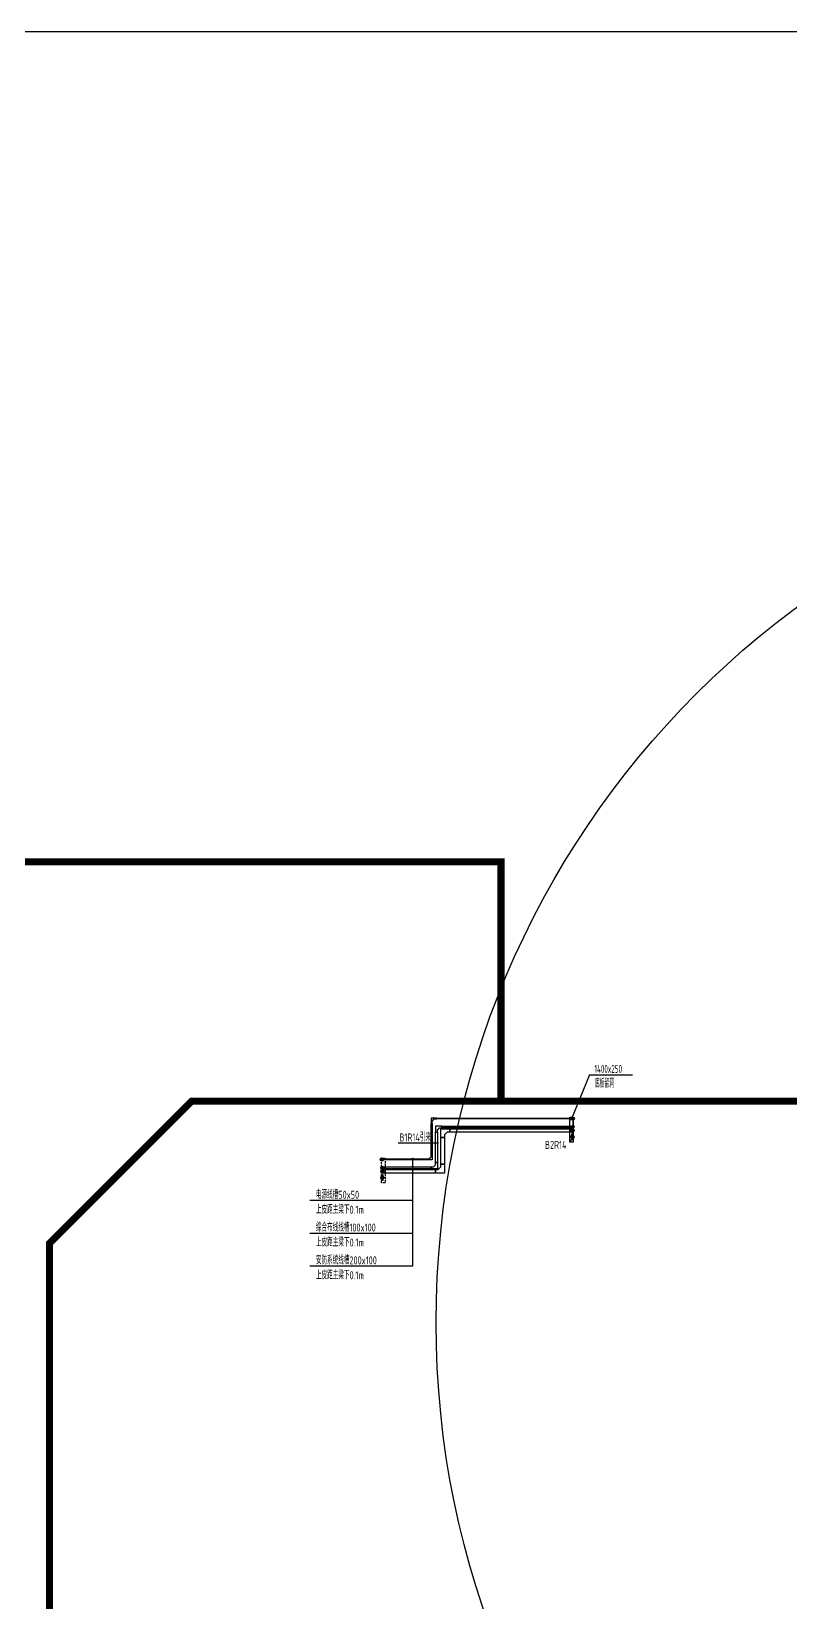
# Model space of a CAD drawing. Extents: x 444086 to 1693832, y -6784 to 371769.
# Drawn here: x 1506114 to 1548860, y 283399 to 371769 of the extents above; entities that cross this region are included whole.
import ezdxf

# ---------------------------------------------------------------- set-up
doc = ezdxf.new("R2010")
doc.units = 0
doc.header["$LTSCALE"] = 1000
doc.header["$MEASUREMENT"] = 0
for name, pattern in [('CONTINOUS', [0]), ('DASH', [0.35, 0.25, -0.1]), ('SZGX_a-zzgr$0$DASHDOT2', [6, 3, -1.5, 0, -1.5])]:
    doc.linetypes.add(name, pattern=pattern)
doc.layers.add('Arc_建筑红线', color=8, linetype='CONTINUOUS', lineweight=40)
for name, color, linetype in [('CABLETRAY_WEAK', 6, 'CONTINUOUS'), ('T-I-CHANNELS', 2, 'CONTINUOUS'), ('T-P-G RDJ', 1, 'CONTINOUS'), ('T-R-INTEGRATE', 1, 'CONTINUOUS'), ('T-SYSTEM', 4, 'CONTINUOUS'), ('T-TEXT', 7, 'CONTINUOUS'), ('T-TEXT-RD', 3, 'CONTINUOUS'), ('T-电源线槽', 1, 'CONTINUOUS'), ('T-铁塔', 3, 'CONTINUOUS'), ('WALL', 9, 'CONTINUOUS')]:
    doc.layers.add(name, color=color, linetype=linetype)
doc.styles.add('GBSTYLE', font='gbxwxt.shx', dxfattribs={"width": 0.6, "bigfont": 'gbhzfs.shx'})

# ---------------------------------------------------------------- blocks, each defined once
blk = doc.blocks.new('A$C27A92A3A')
at = {"layer": 'T-TEXT', "linetype": 'ByBlock'}
h = blk.add_hatch(color=7, dxfattribs=at)
edge = h.paths.add_edge_path()
edge.add_arc((-63742.5, 165650.7), 37.5, 0, 360)
h = blk.add_hatch(color=7, dxfattribs=at)
edge = h.paths.add_edge_path()
edge.add_arc((-63742.5, 165205.1), 37.5, 0, 360)
h = blk.add_hatch(color=7, dxfattribs=at)
edge = h.paths.add_edge_path()
edge.add_arc((-63742.5, 165045.5), 37.5, 0, 360)
at = {"layer": 'CABLETRAY_WEAK'}
for p, q in [((-62150, 166850.3, 0), (-62150, 167350.3, 0)), ((-62150, 167350.3, 0), (-61650, 167350.3, 0)), ((-61800, 167150.3, 0), (-61950, 167000.3, 0)), ((-61650, 167150.3, 0), (-61800, 167150.3, 0)), ((-61650, 167150.3, 0), (-61650, 167350.3, 0)), ((-61650, 167350.3, 0), (-54800, 167350.3, 0)), ((-61650, 167350.3, 0), (-61650, 167150.3, 0)), ((-54800, 167150.3, 0), (-61650, 167150.3, 0)), ((-54700, 167350.3, 0), (-54800, 167150.3, 0)), ((-54700, 167150.3, 0), (-54800, 167350.3, 0)), ((-54800, 167350.3, 0), (-54800, 167150.3, 0)), ((-62150, 166850.3, 0), (-61950, 166850.3, 0)), ((-62150, 165350.4, 0), (-62150, 166850.3, 0)), ((-61950, 166850.3, 0), (-62150, 166850.3, 0)), ((-61950, 167000.3, 0), (-61950, 166850.3, 0)), ((-61950, 166850.3, 0), (-61950, 165350.4, 0)), ((-62150, 165200.4, 0), (-62150, 165350.4, 0)), ((-62150, 165350.4, 0), (-61950, 165350.4, 0)), ((-61950, 165350.4, 0), (-62150, 165350.4, 0)), ((-61950, 165350.4, 0), (-61950, 164850.4, 0)), ((-65400, 165050.4, 0), (-65500, 164850.4, 0)), ((-65400, 164850.4, 0), (-65500, 165050.4, 0)), ((-65400, 164850.4, 0), (-65400, 165050.4, 0)), ((-65400, 165050.4, 0), (-62450, 165050.4, 0)), ((-62450, 164850.4, 0), (-65400, 164850.4, 0)), ((-62450, 165050.4, 0), (-62450, 164850.4, 0)), ((-62450, 164850.4, 0), (-62450, 165050.4, 0)), ((-62450, 165050.4, 0), (-62300, 165050.4, 0)), ((-61950, 164850.4, 0), (-62450, 164850.4, 0)), ((-62300, 165050.4, 0), (-62150, 165200.4, 0))]:
    blk.add_line(p, q, dxfattribs=at)
at = {"layer": 'CABLETRAY_WEAK', "elevation": 0}
for points in [[(-54800, 167150.3), (-54800, 167350.3), (-54700, 167350.3), (-54700, 167150.3)], [(-65500, 164850.4), (-65500, 165050.4), (-65400, 165050.4), (-65400, 164850.4)]]:
    blk.add_lwpolyline(points, close=True, dxfattribs=at)
at = {"layer": 'T-I-CHANNELS'}
for p, q in [((-62100, 167500.3, 0), (-62450, 167500.3, 0)), ((-62450, 167500.3, 0), (-62450, 167150.3, 0)), ((-62450, 167150.3, 0), (-62350, 167150.3, 0)), ((-62450, 165450.4, 0), (-62450, 167150.3, 0)), ((-62450, 167150.3, 0), (-62350, 167150.3, 0)), ((-62350, 167275.3, 0), (-62225, 167400.3, 0)), ((-62350, 167150.3, 0), (-62350, 167275.3, 0)), ((-62350, 167150.3, 0), (-62350, 165450.4, 0)), ((-62225, 167400.3, 0), (-62100, 167400.3, 0)), ((-62100, 167400.3, 0), (-62100, 167500.3, 0)), ((-62100, 167500.3, 0), (-54800, 167500.3, 0)), ((-62100, 167400.3, 0), (-62100, 167500.3, 0)), ((-54800, 167400.3, 0), (-62100, 167400.3, 0)), ((-54700, 167500.3, 0), (-54800, 167400.3, 0)), ((-54700, 167400.3, 0), (-54800, 167500.3, 0)), ((-54800, 167500.3, 0), (-54800, 167400.3, 0)), ((-62575, 165200.4, 0), (-62450, 165325.4, 0)), ((-62350, 165450.4, 0), (-62450, 165450.4, 0)), ((-62450, 165325.4, 0), (-62450, 165450.4, 0)), ((-62450, 165450.4, 0), (-62350, 165450.4, 0)), ((-62350, 165450.4, 0), (-62350, 165100.4, 0)), ((-65400, 165200.4, 0), (-65500, 165100.4, 0)), ((-65400, 165100.4, 0), (-65500, 165200.4, 0)), ((-65400, 165100.4, 0), (-65400, 165200.4, 0)), ((-65400, 165200.4, 0), (-62700, 165200.4, 0)), ((-62700, 165100.4, 0), (-65400, 165100.4, 0)), ((-62700, 165200.4, 0), (-62700, 165100.4, 0)), ((-62700, 165100.4, 0), (-62700, 165200.4, 0)), ((-62700, 165200.4, 0), (-62575, 165200.4, 0)), ((-62350, 165100.4, 0), (-62700, 165100.4, 0))]:
    blk.add_line(p, q, dxfattribs=at)
at = {"layer": 'T-I-CHANNELS', "elevation": 0}
for points in [[(-54800, 167400.3), (-54800, 167500.3), (-54700, 167500.3), (-54700, 167400.3)], [(-65500, 165100.4), (-65500, 165200.4), (-65400, 165200.4), (-65400, 165100.4)]]:
    blk.add_lwpolyline(points, close=True, dxfattribs=at)
at = {"layer": 'T-P-G RDJ'}
for p, q in [((-53787.1, 170380, 0), (-54840.6, 167807.3, 0)), ((-53787.1, 170380, 0), (-51366.2, 170380, 0)), ((-54700, 168000.6), (-54789, 166793.3, 0)), ((-54789, 166793.3, 0), (-54900, 166600.3, 0))]:
    blk.add_line(p, q, dxfattribs=at)
at = {"layer": 'T-P-G RDJ', "elevation": 0}
blk.add_lwpolyline([(-54900, 168000.6), (-54700, 168000.6), (-54700, 166600.3), (-54900, 166600.3)], close=True, dxfattribs=at)
at = {"layer": 'T-P-G RDJ', "linetype": 'DASH', "ltscale": 0.5, "elevation": 0}
blk.add_lwpolyline([(-65500, 165700.4), (-65300, 165700.4), (-65300, 164300.4), (-65500, 164300.4)], close=True, dxfattribs=at)
at = {"layer": 'T-SYSTEM'}
blk.add_line((-62284.7, 166538, 0), (-64562.4, 166538, 0), dxfattribs=at)
at = {"layer": 'T-SYSTEM', "elevation": 0}
for points in [[(-54725, 167925.6, 0, 0, 0), (-55223.6, 167427, 150, 0, 0), (-55462.6, 167188, 0, 0, 0)], [(-54750, 167450.3, 0, 0, 0), (-55248.6, 166951.7, 150, 0, 0), (-55487.6, 166712.7, 0, 0, 0)], [(-54750, 167250.3, 0, 0, 0), (-55248.6, 166751.7, 150, 0, 0), (-55487.6, 166512.7, 0, 0, 0)], [(-64737.4, 166363, 0, 0, 0), (-65236, 165864.4, 150, 0, 0), (-65475, 165625.4, 0, 0, 0)], [(-54750, 166900.3, 0, 0, 0), (-55248.6, 166401.7, 150, 0, 0), (-55487.6, 166162.7, 0, 0, 0)], [(-64712.4, 165888, 0, 0, 0), (-65211, 165389.4, 150, 0, 0), (-65450, 165150.4, 0, 0, 0)], [(-64712.4, 165688, 0, 0, 0), (-65211, 165189.4, 150, 0, 0), (-65450, 164950.4, 0, 0, 0)], [(-64712.4, 165338, 0, 0, 0), (-65211, 164839.4, 150, 0, 0), (-65450, 164600.4, 0, 0, 0)]]:
    blk.add_lwpolyline(points, format="xyseb", dxfattribs=at)
at = {"layer": 'T-SYSTEM', "const_width": 90, "elevation": 0}
for points in [[(-54770, 167925.6, 1), (-54680, 167925.6, 1)], [(-54770, 167925.6, 1), (-54680, 167925.6, 1)], [(-54770, 167925.6, 1), (-54680, 167925.6, 1)], [(-54795, 167450.3, 1), (-54705, 167450.3, 1)], [(-54795, 167450.3, 1), (-54705, 167450.3, 1)], [(-54795, 167450.3, 1), (-54705, 167450.3, 1)], [(-54795, 167250.3, 1), (-54705, 167250.3, 1)], [(-54795, 167250.3, 1), (-54705, 167250.3, 1)], [(-54795, 167250.3, 1), (-54705, 167250.3, 1)], [(-54795, 166900.3, 1), (-54705, 166900.3, 1)], [(-54795, 166900.3, 1), (-54705, 166900.3, 1)], [(-54795, 166900.3, 1), (-54705, 166900.3, 1)], [(-65520, 165625.4, 1), (-65430, 165625.4, 1)], [(-65520, 165625.4, 1), (-65430, 165625.4, 1)], [(-65520, 165625.4, 1), (-65430, 165625.4, 1)], [(-65495, 165150.4, 1), (-65405, 165150.4, 1)], [(-65495, 165150.4, 1), (-65405, 165150.4, 1)], [(-65495, 165150.4, 1), (-65405, 165150.4, 1)], [(-65495, 164950.4, 1), (-65405, 164950.4, 1)], [(-65495, 164950.4, 1), (-65405, 164950.4, 1)], [(-65495, 164950.4, 1), (-65405, 164950.4, 1)], [(-65495, 164600.4, 1), (-65405, 164600.4, 1)], [(-65495, 164600.4, 1), (-65405, 164600.4, 1)], [(-65495, 164600.4, 1), (-65405, 164600.4, 1)]]:
    blk.add_lwpolyline(points, format="xyb", close=True, dxfattribs=at)
at = {"layer": 'T-SYSTEM'}
for centre in [(-54725, 167925.6, 0), (-54725, 167925.6, 0), (-54725, 167925.6, 0), (-54750, 167450.3, 0), (-54750, 167450.3, 0), (-54750, 167450.3, 0), (-54750, 167250.3, 0), (-54750, 167250.3, 0), (-54750, 167250.3, 0), (-54750, 166900.3, 0), (-54750, 166900.3, 0), (-54750, 166900.3, 0), (-65475, 165625.4, 0), (-65475, 165625.4, 0), (-65475, 165625.4, 0), (-65450, 165150.4, 0), (-65450, 165150.4, 0), (-65450, 165150.4, 0), (-65450, 164950.4, 0), (-65450, 164950.4, 0), (-65450, 164950.4, 0), (-65450, 164600.4, 0), (-65450, 164600.4, 0), (-65450, 164600.4, 0)]:
    blk.add_circle(centre, 90, dxfattribs=at)
at = {"layer": 'T-TEXT', "color": 7, "linetype": 'ByBlock'}
for p, q in [((-63742.5, 159635.6), (-63742.5, 165650.4)), ((-69535.9, 163324.8), (-63742.5, 163324.8)), ((-69535.9, 161480.2), (-63742.5, 161480.2)), ((-69535.9, 159635.6), (-63742.5, 159635.6))]:
    blk.add_line(p, q, dxfattribs=at)
for centre in [(-63742.5, 165650.7), (-63742.5, 165205.1), (-63742.5, 165045.5)]:
    blk.add_circle(centre, 37.5, dxfattribs=at)
at = {"layer": 'T-电源线槽'}
for p, q in [((-62400, 167950.6, 0), (-62700, 167950.6, 0)), ((-62700, 167950.6, 0), (-62700, 167650.6, 0)), ((-62400, 167900.6, 0), (-62400, 167950.6, 0)), ((-62400, 167950.6, 0), (-54750, 167950.6, 0)), ((-62400, 167900.6, 0), (-62400, 167950.6, 0)), ((-54750, 167950.6, 0), (-54750, 167900.6, 0)), ((-62700, 167650.6, 0), (-62650, 167650.6, 0)), ((-62700, 165900.4, 0), (-62700, 167650.6, 0)), ((-62700, 167650.6, 0), (-62650, 167650.6, 0)), ((-62650, 167775.6, 0), (-62525, 167900.6, 0)), ((-62650, 167650.6, 0), (-62650, 167775.6, 0)), ((-62650, 167650.6, 0), (-62650, 165900.4, 0)), ((-62525, 167900.6, 0), (-62400, 167900.6, 0)), ((-54750, 167900.6, 0), (-62400, 167900.6, 0)), ((-65450, 165600.4, 0), (-65450, 165650.4, 0)), ((-65450, 165650.4, 0), (-62950, 165650.4, 0)), ((-62950, 165600.4, 0), (-65450, 165600.4, 0)), ((-62950, 165650.4, 0), (-62950, 165600.4, 0)), ((-62950, 165600.4, 0), (-62950, 165650.4, 0)), ((-62950, 165650.4, 0), (-62825, 165650.4, 0)), ((-62650, 165600.4, 0), (-62950, 165600.4, 0)), ((-62825, 165650.4, 0), (-62700, 165775.4, 0)), ((-62650, 165900.4, 0), (-62700, 165900.4, 0)), ((-62700, 165775.4, 0), (-62700, 165900.4, 0)), ((-62700, 165900.4, 0), (-62650, 165900.4, 0)), ((-62650, 165900.4, 0), (-62650, 165600.4, 0))]:
    blk.add_line(p, q, dxfattribs=at)
at = {"layer": 'T-电源线槽', "ltscale": 0.05}
for p, q in [((-54750, 167900.6, 0), (-54700, 167950.6, 0)), ((-54750, 167950.6, 0), (-54700, 167900.6, 0)), ((-65500, 165600.4, 0), (-65450, 165650.4, 0)), ((-65500, 165650.4, 0), (-65450, 165600.4, 0))]:
    blk.add_line(p, q, dxfattribs=at)
at = {"layer": 'T-电源线槽', "ltscale": 0.05, "elevation": 0}
for points in [[(-54750, 167950.6), (-54750, 167900.6), (-54700, 167900.6), (-54700, 167950.6)], [(-65500, 165650.4), (-65500, 165600.4), (-65450, 165600.4), (-65450, 165650.4)]]:
    blk.add_lwpolyline(points, close=True, dxfattribs=at)
at = {"layer": 'T-铁塔', "linetype": 'ByBlock', "elevation": 0}
for points in [[(-54700, 166750.3), (-54700, 167050.3), (-54800, 167050.3), (-54800, 166750.3)], [(-65400, 164450.4), (-65400, 164750.4), (-65500, 164750.4), (-65500, 164450.4)]]:
    blk.add_lwpolyline(points, close=True, dxfattribs=at)
at = {"layer": 'T-P-G RDJ', "style": 'GBSTYLE', "width": 0.6}
for s, p in [('1400x250', (-53506.9, 170493.5, 0)), ('底板留洞', (-53493.3, 169669.5, 0))]:
    blk.add_text(s, height=450, dxfattribs=at).set_placement(p)
at = {"layer": 'T-SYSTEM', "style": 'GBSTYLE', "width": 0.7}
blk.add_text('B1R14引来', height=450, dxfattribs=at).set_placement((-64492.1, 166638.5, 0))
at = {"layer": 'T-TEXT', "color": 7, "linetype": 'ByBlock', "style": 'GBSTYLE', "width": 0.7}
for s, p in [('电源线槽50x50', (-69194.1, 163414.1)), ('上皮距主梁下0.1m', (-69186.2, 162573.5)), ('综合布线线槽100x100', (-69194.1, 161569.6)), ('上皮距主梁下0.1m', (-69186.2, 160728.9)), ('安防系统线槽200x100', (-69194.1, 159725)), ('上皮距主梁下0.1m', (-69186.2, 158884.3))]:
    blk.add_text(s, height=450, dxfattribs=at).set_placement(p)
at = {"layer": 'T-TEXT-RD', "style": 'GBSTYLE', "width": 0.7}
blk.add_text('B2R14', height=450, dxfattribs=at).set_placement((-56295.5, 166218.8, 0))
blk = doc.blocks.new('A$C52D40F68')
at = {"layer": 'CABLETRAY_WEAK'}
blk.add_blockref('A$C27A92A3A', (189628, -151726, 0), dxfattribs=at)

msp = doc.modelspace()

# ---------------------------------------------------------------- linework, layer by layer
at = {"layer": 'Arc_建筑红线', "color": 20, "linetype": 'SZGX_a-zzgr$0$DASHDOT2', "ltscale": 0.2, "const_width": 400}
msp.add_lwpolyline([(1507132, 303600), (1515132, 311600), (1532552, 311600), (1532552, 325060), (1380092, 325060), (1380092, 311600), (1261882, 311600), (1260632, 309100), (1260632, 224070), (1365922, 224070), (1365922, 129100), (1507132, 129100), (1507132, 303600)], dxfattribs=at)
msp.add_lwpolyline([(1507132, 303600), (1515132, 311600), (1689632, 311600), (1693632, 307876), (1693632, 298599), (1638632, 298599), (1638632, 222099), (1653632, 222099), (1653632, 129100), (1507132, 129100)], close=True, dxfattribs=at)
at = {"layer": 'T-R-INTEGRATE'}
msp.add_circle((1578900, 299155), 50000, dxfattribs=at)
at = {"layer": 'WALL', "color": 6, "elevation": 0}
msp.add_lwpolyline([(1247178, 371769), (1667178, 371769), (1667178, 74769), (1247178, 74769)], close=True, dxfattribs=at)

# ---------------------------------------------------------------- block references
at = {"layer": 'T-R-INTEGRATE'}
msp.add_blockref('A$C52D40F68', (1401697, 294425, 0), dxfattribs=at)

doc.saveas('drawing.dxf')
